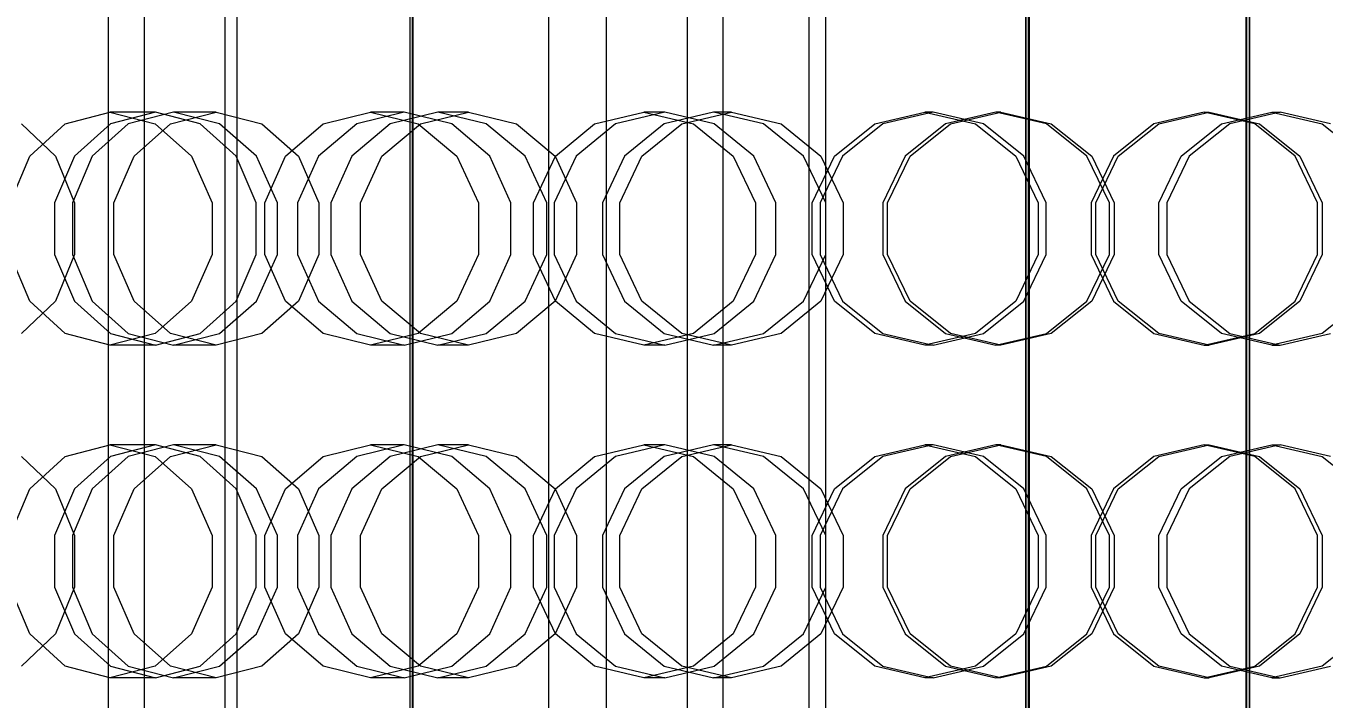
# Model space of a CAD drawing. Header units: millimetres. Extents: x -1970 to 34302, y -65268 to 6837.
# Drawn here: x 25933.8 to 26168.2, y -18034.8 to -17913.4 of the extents above; entities that cross this region are included whole.
import ezdxf

# ---------------------------------------------------------------- set-up
doc = ezdxf.new("R2010")
doc.units = ezdxf.units.MM
for name, color, linetype, lineweight in [('COTAS_P', 1, 'Continuous', 0), ('superior_briquetadora', 7, 'Continuous', 0), ('superior_C02-briq', 7, 'Continuous', 0), ('superior_C05', 7, 'Continuous', 0)]:
    doc.layers.add(name, color=color, linetype=linetype, lineweight=lineweight)
doc.dimstyles.new('R19_100', dxfattribs={"dimtxt": 250, "dimasz": 150, "dimexe": 150, "dimexo": 80, "dimgap": 100, "dimtad": 1, "dimtih": 1, "dimtoh": 1, "dimdsep": 46, "dimcen": 0.09, "dimadec": 0, "dimazin": 0, "dimtfac": 1, "dimtdec": 4, "dimtofl": 0, "dimtmove": 0, "dimatfit": 3, "dimfxl": 1, "dimtolj": 1, "dimtzin": 0, "dimarcsym": 0})

# ---------------------------------------------------------------- blocks, each defined once
blk = doc.blocks.new('*D23')
at = {"layer": 'COTAS_P', "color": 0, "lineweight": -2, "transparency": 16777216}
for p, q in [((25128.19, -17920), (25128.19, -16950)), ((27628.19, -17920), (27628.19, -16950)), ((25278.19, -17100), (27478.19, -17100))]:
    blk.add_line(p, q, dxfattribs=at)
at = {"layer": 'COTAS_P', "color": 0, "transparency": 16777216}
for points in [[(25278.19, -17075), (25278.19, -17125), (25128.19, -17100)], [(27478.19, -17075), (27478.19, -17125), (27628.19, -17100)]]:
    blk.add_solid(points, dxfattribs=at)
at = {"layer": 'Defpoints', "color": 0, "transparency": 16777216}
for p in [(27628.19, -17100), (25128.19, -18000), (27628.19, -18000)]:
    blk.add_point(p, dxfattribs=at)

msp = doc.modelspace()

# ---------------------------------------------------------------- linework, layer by layer
at = {"layer": 'superior_briquetadora'}
for p, q in [((26075.187, -17655), (26075.187, -18305)), ((26078.187, -17655), (26078.187, -18305)), ((25955.187, -17789), (25955.187, -18171)), ((25948.716, -18160), (25948.716, -17800)), ((25969.814, -18160), (25969.814, -17800)), ((25971.907, -17800), (25971.907, -18160)), ((26003.587, -18160), (26003.587, -17800)), ((26003.687, -17800), (26003.687, -18160)), ((26038.608, -18160), (26038.608, -17800)), ((26059.706, -18160), (26059.706, -17800)), ((26114.253, -17800), (26114.253, -18160)), ((26114.348, -17800), (26114.348, -18160)), ((26114.823, -18160), (26114.823, -17800)), ((26114.918, -17800), (26114.918, -18160)), ((26154.1, -18160), (26154.1, -17800)), ((26154.204, -18160), (26154.204, -17800)), ((26154.67, -17800), (26154.67, -18160)), ((26154.774, -18160), (26154.774, -17800)), ((25940.909, -17931.08), (25948.966, -17929)), ((25957.19, -17929), (25948.966, -17929)), ((25948.966, -17929), (25957.12, -17931.08)), ((25957.19, -17929), (25949.085, -17931.08)), ((25960.478, -17929), (25952.286, -17931.08)), ((25965.295, -17931.08), (25957.19, -17929)), ((25959.937, -17931.08), (25968.174, -17929)), ((25968.174, -17929), (25960.478, -17929)), ((25968.761, -17931.08), (25960.478, -17929)), ((25968.174, -17929), (25976.411, -17931.08)), ((25987.497, -17931.08), (25996.042, -17929)), ((26002.106, -17929), (25993.527, -17931.08)), ((26002.106, -17929), (25996.042, -17929)), ((25996.042, -17929), (26004.657, -17931.08)), ((26008.196, -17929), (25999.553, -17931.08)), ((26010.684, -17931.08), (26002.106, -17929)), ((26005.028, -17931.08), (26013.702, -17929)), ((26013.702, -17929), (26008.196, -17929)), ((26016.904, -17931.08), (26008.196, -17929)), ((26013.702, -17929), (26022.377, -17931.08)), ((26036.493, -17931.08), (26045.378, -17929)), ((26049.178, -17929), (26040.272, -17931.08)), ((26049.178, -17929), (26045.378, -17929)), ((26045.378, -17929), (26054.307, -17931.08)), ((26057.967, -17929), (26049.021, -17931.08)), ((26058.084, -17931.08), (26049.178, -17929)), ((26052.225, -17931.08), (26061.19, -17929)), ((26061.19, -17929), (26057.967, -17929)), ((26066.951, -17931.08), (26057.967, -17929)), ((26061.19, -17929), (26070.154, -17931.08)), ((26087.058, -17931.08), (26096.131, -17929)), ((26097.602, -17929), (26088.521, -17931.08)), ((26097.602, -17929), (26096.131, -17929)), ((26096.131, -17929), (26105.222, -17931.08)), ((26106.684, -17931.08), (26097.602, -17929)), ((26108.94, -17929), (26099.843, -17931.08)), ((26100.722, -17931.08), (26109.823, -17929)), ((26109.823, -17929), (26108.94, -17929)), ((26118.046, -17931.08), (26108.94, -17929)), ((26109.823, -17929), (26118.924, -17931.08)), ((26146.55, -17929), (26137.45, -17931.08)), ((26138.327, -17931.08), (26147.433, -17929)), ((26146.55, -17929), (26147.433, -17929)), ((26155.651, -17931.08), (26146.55, -17929)), ((26147.433, -17929), (26156.53, -17931.08)), ((26149.69, -17931.08), (26158.771, -17929)), ((26160.242, -17929), (26151.151, -17931.08)), ((26158.771, -17929), (26160.242, -17929)), ((26158.771, -17929), (26167.852, -17931.08)), ((26169.315, -17931.08), (26160.242, -17929)), ((25933.041, -17931.08), (25939.183, -17936.907)), ((25934.519, -17936.906), (25940.909, -17931.08)), ((25949.085, -17931.08), (25942.586, -17936.907)), ((25952.286, -17931.08), (25945.783, -17936.906)), ((25953.332, -17936.907), (25959.937, -17931.08)), ((25957.12, -17931.08), (25963.728, -17936.906)), ((25971.795, -17936.907), (25965.295, -17931.08)), ((25975.467, -17936.906), (25968.761, -17931.08)), ((25976.411, -17931.08), (25983.016, -17936.907)), ((25980.699, -17936.906), (25987.497, -17931.08)), ((25993.527, -17931.08), (25986.647, -17936.907)), ((25999.553, -17931.08), (25992.67, -17936.906)), ((25998.071, -17936.907), (26005.028, -17931.08)), ((26004.657, -17931.08), (26011.616, -17936.906)), ((26017.564, -17936.907), (26010.684, -17931.08)), ((26023.932, -17936.906), (26016.904, -17931.08)), ((26022.377, -17931.08), (26029.334, -17936.907)), ((26029.402, -17936.906), (26036.493, -17931.08)), ((26040.272, -17931.08), (26033.13, -17936.907)), ((26049.021, -17931.08), (26041.876, -17936.906)), ((26045.036, -17936.907), (26052.225, -17931.08)), ((26054.307, -17931.08), (26061.499, -17936.906)), ((26065.226, -17936.907), (26058.084, -17931.08)), ((26074.182, -17936.906), (26066.951, -17931.08)), ((26070.154, -17931.08), (26077.343, -17936.907)), ((26079.796, -17936.906), (26087.058, -17931.08)), ((26088.521, -17931.08), (26081.239, -17936.907)), ((26099.843, -17931.08), (26092.558, -17936.906)), ((26093.424, -17936.907), (26100.722, -17931.08)), ((26105.222, -17931.08), (26112.523, -17936.906)), ((26113.966, -17936.907), (26106.684, -17931.08)), ((26125.355, -17936.906), (26118.046, -17931.08)), ((26118.924, -17931.08), (26126.222, -17936.907)), ((26137.45, -17931.08), (26130.151, -17936.907)), ((26131.018, -17936.906), (26138.327, -17931.08)), ((26142.407, -17936.907), (26149.69, -17931.08)), ((26151.151, -17931.08), (26143.85, -17936.906)), ((26162.949, -17936.907), (26155.651, -17931.08)), ((26156.53, -17931.08), (26163.815, -17936.906)), ((26167.852, -17931.08), (26175.134, -17936.907)), ((25930.999, -17945.326), (25934.519, -17936.906)), ((25942.586, -17936.907), (25938.979, -17945.327)), ((25939.183, -17936.907), (25942.591, -17945.327)), ((25945.783, -17936.906), (25942.199, -17945.326)), ((25949.666, -17945.327), (25953.332, -17936.907)), ((25963.728, -17936.906), (25967.422, -17945.326)), ((25975.402, -17945.327), (25971.795, -17936.907)), ((25979.214, -17945.326), (25975.467, -17936.906)), ((25976.945, -17945.326), (25980.699, -17936.906)), ((25986.647, -17936.907), (25982.829, -17945.327)), ((25983.016, -17936.907), (25986.682, -17945.327)), ((25992.67, -17936.906), (25988.868, -17945.326)), ((25994.21, -17945.327), (25998.071, -17936.907)), ((26011.616, -17936.906), (26015.498, -17945.326)), ((26021.382, -17945.327), (26017.564, -17936.907)), ((26027.852, -17945.326), (26023.932, -17936.906)), ((26025.479, -17945.326), (26029.402, -17936.906)), ((26033.13, -17936.907), (26029.166, -17945.327)), ((26029.334, -17936.907), (26033.194, -17945.327)), ((26041.876, -17936.906), (26037.92, -17945.326)), ((26041.047, -17945.327), (26045.036, -17936.907)), ((26061.499, -17936.906), (26065.503, -17945.326)), ((26069.19, -17945.327), (26065.226, -17936.907)), ((26078.206, -17945.326), (26074.182, -17936.906)), ((26075.77, -17945.326), (26079.796, -17936.906)), ((26081.239, -17936.907), (26077.197, -17945.327)), ((26077.343, -17936.907), (26081.332, -17945.327)), ((26092.558, -17936.906), (26088.517, -17945.326)), ((26089.374, -17945.327), (26093.424, -17936.907)), ((26112.523, -17936.906), (26116.58, -17945.326)), ((26118.007, -17945.327), (26113.966, -17936.907)), ((26129.415, -17945.326), (26125.355, -17936.906)), ((26130.151, -17936.907), (26126.101, -17945.327)), ((26126.222, -17936.907), (26130.272, -17945.327)), ((26126.958, -17945.326), (26131.018, -17936.906)), ((26138.366, -17945.327), (26142.407, -17936.907)), ((26143.85, -17936.906), (26139.793, -17945.326)), ((26166.999, -17945.327), (26162.949, -17936.907)), ((26163.815, -17936.906), (26167.856, -17945.326)), ((25938.979, -17945.327), (25938.979, -17954.673)), ((25942.199, -17945.326), (25942.199, -17954.674)), ((25942.591, -17945.327), (25942.591, -17954.673)), ((25949.666, -17954.673), (25949.666, -17945.327)), ((25967.422, -17945.326), (25967.422, -17954.674)), ((25975.402, -17954.673), (25975.402, -17945.327)), ((25976.945, -17954.674), (25976.945, -17945.326)), ((25979.214, -17954.674), (25979.214, -17945.326)), ((25982.829, -17945.327), (25982.829, -17954.673)), ((25986.682, -17945.327), (25986.682, -17954.673)), ((25988.868, -17945.326), (25988.868, -17954.674)), ((25994.21, -17954.673), (25994.21, -17945.327)), ((26015.498, -17945.326), (26015.498, -17954.674)), ((26021.382, -17954.673), (26021.382, -17945.327)), ((26025.479, -17954.674), (26025.479, -17945.326)), ((26027.852, -17954.674), (26027.852, -17945.326)), ((26029.166, -17945.327), (26029.166, -17954.673)), ((26033.194, -17945.327), (26033.194, -17954.673)), ((26037.92, -17945.326), (26037.92, -17954.674)), ((26041.047, -17954.673), (26041.047, -17945.327)), ((26065.503, -17945.326), (26065.503, -17954.674)), ((26069.19, -17954.673), (26069.19, -17945.327)), ((26075.77, -17954.674), (26075.77, -17945.326)), ((26077.197, -17945.327), (26077.197, -17954.673)), ((26078.206, -17954.674), (26078.206, -17945.326)), ((26081.332, -17945.327), (26081.332, -17954.673)), ((26088.517, -17945.326), (26088.517, -17954.674)), ((26089.374, -17954.673), (26089.374, -17945.327)), ((26116.58, -17945.326), (26116.58, -17954.674)), ((26118.007, -17954.673), (26118.007, -17945.327)), ((26126.101, -17945.327), (26126.101, -17954.673)), ((26126.958, -17954.674), (26126.958, -17945.326)), ((26129.415, -17954.674), (26129.415, -17945.326)), ((26130.272, -17945.327), (26130.272, -17954.673)), ((26138.366, -17954.673), (26138.366, -17945.327)), ((26139.793, -17945.326), (26139.793, -17954.674)), ((26166.999, -17954.673), (26166.999, -17945.327)), ((26167.856, -17945.326), (26167.856, -17954.674)), ((25934.519, -17963.094), (25930.999, -17954.674)), ((25938.979, -17954.673), (25942.586, -17963.093)), ((25942.591, -17954.673), (25939.183, -17963.093)), ((25942.199, -17954.674), (25945.783, -17963.094)), ((25953.332, -17963.093), (25949.666, -17954.673)), ((25967.422, -17954.674), (25963.728, -17963.094)), ((25971.795, -17963.093), (25975.402, -17954.673)), ((25975.467, -17963.094), (25979.214, -17954.674)), ((25980.699, -17963.094), (25976.945, -17954.674)), ((25982.829, -17954.673), (25986.647, -17963.093)), ((25986.682, -17954.673), (25983.016, -17963.093)), ((25988.868, -17954.674), (25992.67, -17963.094)), ((25998.071, -17963.093), (25994.21, -17954.673)), ((26015.498, -17954.674), (26011.616, -17963.094)), ((26017.564, -17963.093), (26021.382, -17954.673)), ((26023.932, -17963.094), (26027.852, -17954.674)), ((26029.402, -17963.094), (26025.479, -17954.674)), ((26029.166, -17954.673), (26033.13, -17963.093)), ((26033.194, -17954.673), (26029.334, -17963.093)), ((26037.92, -17954.674), (26041.876, -17963.094)), ((26045.036, -17963.093), (26041.047, -17954.673)), ((26065.503, -17954.674), (26061.499, -17963.094)), ((26065.226, -17963.093), (26069.19, -17954.673)), ((26074.182, -17963.094), (26078.206, -17954.674)), ((26079.796, -17963.094), (26075.77, -17954.674)), ((26077.197, -17954.673), (26081.239, -17963.093)), ((26081.332, -17954.673), (26077.343, -17963.093)), ((26088.517, -17954.674), (26092.558, -17963.094)), ((26093.424, -17963.093), (26089.374, -17954.673)), ((26116.58, -17954.674), (26112.523, -17963.094)), ((26113.966, -17963.093), (26118.007, -17954.673)), ((26125.355, -17963.094), (26129.415, -17954.674)), ((26126.101, -17954.673), (26130.151, -17963.093)), ((26130.272, -17954.673), (26126.222, -17963.093)), ((26131.018, -17963.094), (26126.958, -17954.674)), ((26142.407, -17963.093), (26138.366, -17954.673)), ((26139.793, -17954.674), (26143.85, -17963.094)), ((26162.949, -17963.093), (26166.999, -17954.673)), ((26167.856, -17954.674), (26163.815, -17963.094)), ((25939.183, -17963.093), (25933.041, -17968.92)), ((25940.909, -17968.92), (25934.519, -17963.094)), ((25942.586, -17963.093), (25949.085, -17968.92)), ((25945.783, -17963.094), (25952.286, -17968.92)), ((25959.937, -17968.92), (25953.332, -17963.093)), ((25963.728, -17963.094), (25957.12, -17968.92)), ((25965.295, -17968.92), (25971.795, -17963.093)), ((25968.761, -17968.92), (25975.467, -17963.094)), ((25983.016, -17963.093), (25976.411, -17968.92)), ((25987.497, -17968.92), (25980.699, -17963.094)), ((25986.647, -17963.093), (25993.527, -17968.92)), ((25992.67, -17963.094), (25999.553, -17968.92)), ((26005.028, -17968.92), (25998.071, -17963.093)), ((26011.616, -17963.094), (26004.657, -17968.92)), ((26010.684, -17968.92), (26017.564, -17963.093)), ((26016.904, -17968.92), (26023.932, -17963.094)), ((26029.334, -17963.093), (26022.377, -17968.92)), ((26036.493, -17968.92), (26029.402, -17963.094)), ((26033.13, -17963.093), (26040.272, -17968.92)), ((26041.876, -17963.094), (26049.021, -17968.92)), ((26052.225, -17968.92), (26045.036, -17963.093)), ((26061.499, -17963.094), (26054.307, -17968.92)), ((26058.084, -17968.92), (26065.226, -17963.093)), ((26066.951, -17968.92), (26074.182, -17963.094)), ((26077.343, -17963.093), (26070.154, -17968.92)), ((26087.058, -17968.92), (26079.796, -17963.094)), ((26081.239, -17963.093), (26088.521, -17968.92)), ((26092.558, -17963.094), (26099.844, -17968.92)), ((26100.722, -17968.92), (26093.424, -17963.093)), ((26112.523, -17963.094), (26105.222, -17968.92)), ((26106.684, -17968.92), (26113.966, -17963.093)), ((26118.046, -17968.92), (26125.355, -17963.094)), ((26126.222, -17963.093), (26118.924, -17968.92)), ((26130.151, -17963.093), (26137.45, -17968.92)), ((26138.327, -17968.92), (26131.018, -17963.094)), ((26149.69, -17968.92), (26142.407, -17963.093)), ((26143.85, -17963.094), (26151.151, -17968.92)), ((26155.651, -17968.92), (26162.949, -17963.093)), ((26163.815, -17963.094), (26156.53, -17968.92)), ((26175.134, -17963.093), (26167.852, -17968.92)), ((25948.966, -17971), (25940.909, -17968.92)), ((25957.12, -17968.92), (25948.966, -17971)), ((25949.085, -17968.92), (25957.19, -17971)), ((25952.286, -17968.92), (25960.478, -17971)), ((25957.19, -17971), (25965.295, -17968.92)), ((25968.174, -17971), (25959.937, -17968.92)), ((25960.478, -17971), (25968.761, -17968.92)), ((25976.411, -17968.92), (25968.174, -17971)), ((25996.042, -17971), (25987.497, -17968.92)), ((25993.527, -17968.92), (26002.106, -17971)), ((26004.657, -17968.92), (25996.042, -17971)), ((25999.553, -17968.92), (26008.196, -17971)), ((26002.106, -17971), (26010.684, -17968.92)), ((26013.702, -17971), (26005.028, -17968.92)), ((26008.196, -17971), (26016.904, -17968.92)), ((26022.377, -17968.92), (26013.702, -17971)), ((26045.378, -17971), (26036.493, -17968.92)), ((26040.272, -17968.92), (26049.178, -17971)), ((26054.307, -17968.92), (26045.378, -17971)), ((26049.021, -17968.92), (26057.967, -17971)), ((26049.178, -17971), (26058.084, -17968.92)), ((26061.19, -17971), (26052.225, -17968.92)), ((26057.967, -17971), (26066.951, -17968.92)), ((26070.154, -17968.92), (26061.19, -17971)), ((26096.131, -17971), (26087.058, -17968.92)), ((26088.521, -17968.92), (26097.602, -17971)), ((26105.222, -17968.92), (26096.131, -17971)), ((26097.602, -17971), (26106.684, -17968.92)), ((26099.844, -17968.92), (26108.94, -17971)), ((26109.823, -17971), (26100.722, -17968.92)), ((26108.94, -17971), (26118.046, -17968.92)), ((26118.924, -17968.92), (26109.823, -17971)), ((26137.45, -17968.92), (26146.55, -17971)), ((26147.433, -17971), (26138.327, -17968.92)), ((26146.55, -17971), (26155.651, -17968.92)), ((26156.53, -17968.92), (26147.433, -17971)), ((26158.771, -17971), (26149.69, -17968.92)), ((26151.151, -17968.92), (26160.242, -17971)), ((26167.852, -17968.92), (26158.771, -17971)), ((26160.242, -17971), (26169.315, -17968.92)), ((25957.19, -17971), (25948.966, -17971)), ((25968.174, -17971), (25960.478, -17971)), ((26002.106, -17971), (25996.042, -17971)), ((26013.702, -17971), (26008.196, -17971)), ((26049.178, -17971), (26045.378, -17971)), ((26061.19, -17971), (26057.967, -17971)), ((26097.602, -17971), (26096.131, -17971)), ((26109.823, -17971), (26108.94, -17971)), ((26146.55, -17971), (26147.433, -17971)), ((26158.771, -17971), (26160.242, -17971)), ((25940.909, -17991.08), (25948.966, -17989)), ((25957.19, -17989), (25948.966, -17989)), ((25948.966, -17989), (25957.12, -17991.08)), ((25957.19, -17989), (25949.085, -17991.08)), ((25960.478, -17989), (25952.286, -17991.08)), ((25965.295, -17991.08), (25957.19, -17989)), ((25959.937, -17991.08), (25968.174, -17989)), ((25968.174, -17989), (25960.478, -17989)), ((25968.761, -17991.08), (25960.478, -17989)), ((25968.174, -17989), (25976.411, -17991.08)), ((25987.497, -17991.08), (25996.042, -17989)), ((26002.106, -17989), (25993.527, -17991.08)), ((26002.106, -17989), (25996.042, -17989)), ((25996.042, -17989), (26004.657, -17991.08)), ((26008.196, -17989), (25999.553, -17991.08)), ((26010.684, -17991.08), (26002.106, -17989)), ((26005.028, -17991.08), (26013.702, -17989)), ((26013.702, -17989), (26008.196, -17989)), ((26016.904, -17991.08), (26008.196, -17989)), ((26013.702, -17989), (26022.377, -17991.08)), ((26036.493, -17991.08), (26045.378, -17989)), ((26049.178, -17989), (26040.272, -17991.08)), ((26049.178, -17989), (26045.378, -17989)), ((26045.378, -17989), (26054.307, -17991.08)), ((26057.967, -17989), (26049.021, -17991.08)), ((26058.084, -17991.08), (26049.178, -17989)), ((26052.225, -17991.08), (26061.19, -17989)), ((26061.19, -17989), (26057.967, -17989)), ((26066.951, -17991.08), (26057.967, -17989)), ((26061.19, -17989), (26070.154, -17991.08)), ((26087.058, -17991.08), (26096.131, -17989)), ((26097.602, -17989), (26088.521, -17991.08)), ((26097.602, -17989), (26096.131, -17989)), ((26096.131, -17989), (26105.222, -17991.08)), ((26106.684, -17991.08), (26097.602, -17989)), ((26108.94, -17989), (26099.843, -17991.08)), ((26100.722, -17991.08), (26109.823, -17989)), ((26109.823, -17989), (26108.94, -17989)), ((26118.046, -17991.08), (26108.94, -17989)), ((26109.823, -17989), (26118.924, -17991.08)), ((26146.55, -17989), (26137.45, -17991.08)), ((26138.327, -17991.08), (26147.433, -17989)), ((26146.55, -17989), (26147.433, -17989)), ((26155.651, -17991.08), (26146.55, -17989)), ((26147.433, -17989), (26156.53, -17991.08)), ((26149.69, -17991.08), (26158.771, -17989)), ((26160.242, -17989), (26151.151, -17991.08)), ((26158.771, -17989), (26160.242, -17989)), ((26158.771, -17989), (26167.852, -17991.08)), ((26169.315, -17991.08), (26160.242, -17989)), ((25933.041, -17991.08), (25939.183, -17996.907)), ((25934.519, -17996.906), (25940.909, -17991.08)), ((25949.085, -17991.08), (25942.586, -17996.907)), ((25952.286, -17991.08), (25945.783, -17996.906)), ((25953.332, -17996.907), (25959.937, -17991.08)), ((25957.12, -17991.08), (25963.728, -17996.906)), ((25971.795, -17996.907), (25965.295, -17991.08)), ((25975.467, -17996.906), (25968.761, -17991.08)), ((25976.411, -17991.08), (25983.016, -17996.907)), ((25980.699, -17996.906), (25987.497, -17991.08)), ((25993.527, -17991.08), (25986.647, -17996.907)), ((25999.553, -17991.08), (25992.67, -17996.906)), ((25998.071, -17996.907), (26005.028, -17991.08)), ((26004.657, -17991.08), (26011.616, -17996.906)), ((26017.564, -17996.907), (26010.684, -17991.08)), ((26023.932, -17996.906), (26016.904, -17991.08)), ((26022.377, -17991.08), (26029.334, -17996.907)), ((26029.402, -17996.906), (26036.493, -17991.08)), ((26040.272, -17991.08), (26033.13, -17996.907)), ((26049.021, -17991.08), (26041.876, -17996.906)), ((26045.036, -17996.907), (26052.225, -17991.08)), ((26054.307, -17991.08), (26061.499, -17996.906)), ((26065.226, -17996.907), (26058.084, -17991.08)), ((26074.182, -17996.906), (26066.951, -17991.08)), ((26070.154, -17991.08), (26077.343, -17996.907)), ((26079.796, -17996.906), (26087.058, -17991.08)), ((26088.521, -17991.08), (26081.239, -17996.907)), ((26099.843, -17991.08), (26092.558, -17996.906)), ((26093.424, -17996.907), (26100.722, -17991.08)), ((26105.222, -17991.08), (26112.523, -17996.906)), ((26113.966, -17996.907), (26106.684, -17991.08)), ((26125.355, -17996.906), (26118.046, -17991.08)), ((26118.924, -17991.08), (26126.222, -17996.907)), ((26137.45, -17991.08), (26130.151, -17996.907)), ((26131.018, -17996.906), (26138.327, -17991.08)), ((26142.407, -17996.907), (26149.69, -17991.08)), ((26151.151, -17991.08), (26143.85, -17996.906)), ((26162.949, -17996.907), (26155.651, -17991.08)), ((26156.53, -17991.08), (26163.815, -17996.906)), ((26167.852, -17991.08), (26175.134, -17996.907)), ((25930.999, -18005.326), (25934.519, -17996.906)), ((25942.586, -17996.907), (25938.979, -18005.327)), ((25939.183, -17996.907), (25942.591, -18005.327)), ((25945.783, -17996.906), (25942.199, -18005.326)), ((25949.666, -18005.327), (25953.332, -17996.907)), ((25963.728, -17996.906), (25967.422, -18005.326)), ((25975.402, -18005.327), (25971.795, -17996.907)), ((25979.214, -18005.326), (25975.467, -17996.906)), ((25976.945, -18005.326), (25980.699, -17996.906)), ((25986.647, -17996.907), (25982.829, -18005.327)), ((25983.016, -17996.907), (25986.682, -18005.327)), ((25992.67, -17996.906), (25988.868, -18005.326)), ((25994.21, -18005.327), (25998.071, -17996.907)), ((26011.616, -17996.906), (26015.498, -18005.326)), ((26021.382, -18005.327), (26017.564, -17996.907)), ((26027.852, -18005.326), (26023.932, -17996.906)), ((26025.479, -18005.326), (26029.402, -17996.906)), ((26033.13, -17996.907), (26029.166, -18005.327)), ((26029.334, -17996.907), (26033.194, -18005.327)), ((26041.876, -17996.906), (26037.92, -18005.326)), ((26041.047, -18005.327), (26045.036, -17996.907)), ((26061.499, -17996.906), (26065.503, -18005.326)), ((26069.19, -18005.327), (26065.226, -17996.907)), ((26078.206, -18005.326), (26074.182, -17996.906)), ((26075.77, -18005.326), (26079.796, -17996.906)), ((26081.239, -17996.907), (26077.197, -18005.327)), ((26077.343, -17996.907), (26081.332, -18005.327)), ((26092.558, -17996.906), (26088.517, -18005.326)), ((26089.374, -18005.327), (26093.424, -17996.907)), ((26112.523, -17996.906), (26116.58, -18005.326)), ((26118.007, -18005.327), (26113.966, -17996.907)), ((26129.415, -18005.326), (26125.355, -17996.906)), ((26130.151, -17996.907), (26126.101, -18005.327)), ((26126.222, -17996.907), (26130.272, -18005.327)), ((26126.958, -18005.326), (26131.018, -17996.906)), ((26138.366, -18005.327), (26142.407, -17996.907)), ((26143.85, -17996.906), (26139.793, -18005.326)), ((26166.999, -18005.327), (26162.949, -17996.907)), ((26163.815, -17996.906), (26167.856, -18005.326)), ((25938.979, -18005.327), (25938.979, -18014.673)), ((25942.199, -18005.326), (25942.199, -18014.674)), ((25942.591, -18005.327), (25942.591, -18014.673)), ((25949.666, -18014.673), (25949.666, -18005.327)), ((25967.422, -18005.326), (25967.422, -18014.674)), ((25975.402, -18014.673), (25975.402, -18005.327)), ((25976.945, -18014.674), (25976.945, -18005.326)), ((25979.214, -18014.674), (25979.214, -18005.326)), ((25982.829, -18005.327), (25982.829, -18014.673)), ((25986.682, -18005.327), (25986.682, -18014.673)), ((25988.868, -18005.326), (25988.868, -18014.674)), ((25994.21, -18014.673), (25994.21, -18005.327)), ((26015.498, -18005.326), (26015.498, -18014.674)), ((26021.382, -18014.673), (26021.382, -18005.327)), ((26025.479, -18014.674), (26025.479, -18005.326)), ((26027.852, -18014.674), (26027.852, -18005.326)), ((26029.166, -18005.327), (26029.166, -18014.673)), ((26033.194, -18005.327), (26033.194, -18014.673)), ((26037.92, -18005.326), (26037.92, -18014.674)), ((26041.047, -18014.673), (26041.047, -18005.327)), ((26065.503, -18005.326), (26065.503, -18014.674)), ((26069.19, -18014.673), (26069.19, -18005.327)), ((26075.77, -18014.674), (26075.77, -18005.326)), ((26077.197, -18005.327), (26077.197, -18014.673)), ((26078.206, -18014.674), (26078.206, -18005.326)), ((26081.332, -18005.327), (26081.332, -18014.673)), ((26088.517, -18005.326), (26088.517, -18014.674)), ((26089.374, -18014.673), (26089.374, -18005.327)), ((26116.58, -18005.326), (26116.58, -18014.674)), ((26118.007, -18014.673), (26118.007, -18005.327)), ((26126.101, -18005.327), (26126.101, -18014.673)), ((26126.958, -18014.674), (26126.958, -18005.326)), ((26129.415, -18014.674), (26129.415, -18005.326)), ((26130.272, -18005.327), (26130.272, -18014.673)), ((26138.366, -18014.673), (26138.366, -18005.327)), ((26139.793, -18005.326), (26139.793, -18014.674)), ((26166.999, -18014.673), (26166.999, -18005.327)), ((26167.856, -18005.326), (26167.856, -18014.674)), ((25934.519, -18023.094), (25930.999, -18014.674)), ((25938.979, -18014.673), (25942.586, -18023.093)), ((25942.591, -18014.673), (25939.183, -18023.093)), ((25942.199, -18014.674), (25945.783, -18023.094)), ((25953.332, -18023.093), (25949.666, -18014.673)), ((25967.422, -18014.674), (25963.728, -18023.094)), ((25971.795, -18023.093), (25975.402, -18014.673)), ((25975.467, -18023.094), (25979.214, -18014.674)), ((25980.699, -18023.094), (25976.945, -18014.674)), ((25982.829, -18014.673), (25986.647, -18023.093)), ((25986.682, -18014.673), (25983.016, -18023.093)), ((25988.868, -18014.674), (25992.67, -18023.094)), ((25998.071, -18023.093), (25994.21, -18014.673)), ((26015.498, -18014.674), (26011.616, -18023.094)), ((26017.564, -18023.093), (26021.382, -18014.673)), ((26023.932, -18023.094), (26027.852, -18014.674)), ((26029.402, -18023.094), (26025.479, -18014.674)), ((26029.166, -18014.673), (26033.13, -18023.093)), ((26033.194, -18014.673), (26029.334, -18023.093)), ((26037.92, -18014.674), (26041.876, -18023.094)), ((26045.036, -18023.093), (26041.047, -18014.673)), ((26065.503, -18014.674), (26061.499, -18023.094)), ((26065.226, -18023.093), (26069.19, -18014.673)), ((26074.182, -18023.094), (26078.206, -18014.674)), ((26079.796, -18023.094), (26075.77, -18014.674)), ((26077.197, -18014.673), (26081.239, -18023.093)), ((26081.332, -18014.673), (26077.343, -18023.093)), ((26088.517, -18014.674), (26092.558, -18023.094)), ((26093.424, -18023.093), (26089.374, -18014.673)), ((26116.58, -18014.674), (26112.523, -18023.094)), ((26113.966, -18023.093), (26118.007, -18014.673)), ((26125.355, -18023.094), (26129.415, -18014.674)), ((26126.101, -18014.673), (26130.151, -18023.093)), ((26130.272, -18014.673), (26126.222, -18023.093)), ((26131.018, -18023.094), (26126.958, -18014.674)), ((26142.407, -18023.093), (26138.366, -18014.673)), ((26139.793, -18014.674), (26143.85, -18023.094)), ((26162.949, -18023.093), (26166.999, -18014.673)), ((26167.856, -18014.674), (26163.815, -18023.094)), ((25939.183, -18023.093), (25933.041, -18028.92)), ((25940.909, -18028.92), (25934.519, -18023.094)), ((25942.586, -18023.093), (25949.085, -18028.92)), ((25945.783, -18023.094), (25952.286, -18028.92)), ((25959.937, -18028.92), (25953.332, -18023.093)), ((25963.728, -18023.094), (25957.12, -18028.92)), ((25965.295, -18028.92), (25971.795, -18023.093)), ((25968.761, -18028.92), (25975.467, -18023.094)), ((25983.016, -18023.093), (25976.411, -18028.92)), ((25987.497, -18028.92), (25980.699, -18023.094)), ((25986.647, -18023.093), (25993.527, -18028.92)), ((25992.67, -18023.094), (25999.553, -18028.92)), ((26005.028, -18028.92), (25998.071, -18023.093)), ((26011.616, -18023.094), (26004.657, -18028.92)), ((26010.684, -18028.92), (26017.564, -18023.093)), ((26016.904, -18028.92), (26023.932, -18023.094)), ((26029.334, -18023.093), (26022.377, -18028.92)), ((26036.493, -18028.92), (26029.402, -18023.094)), ((26033.13, -18023.093), (26040.272, -18028.92)), ((26041.876, -18023.094), (26049.021, -18028.92)), ((26052.225, -18028.92), (26045.036, -18023.093)), ((26061.499, -18023.094), (26054.307, -18028.92)), ((26058.084, -18028.92), (26065.226, -18023.093)), ((26066.951, -18028.92), (26074.182, -18023.094)), ((26077.343, -18023.093), (26070.154, -18028.92)), ((26087.058, -18028.92), (26079.796, -18023.094)), ((26081.239, -18023.093), (26088.521, -18028.92)), ((26092.558, -18023.094), (26099.844, -18028.92)), ((26100.722, -18028.92), (26093.424, -18023.093)), ((26112.523, -18023.094), (26105.222, -18028.92)), ((26106.684, -18028.92), (26113.966, -18023.093)), ((26118.046, -18028.92), (26125.355, -18023.094)), ((26126.222, -18023.093), (26118.924, -18028.92)), ((26130.151, -18023.093), (26137.45, -18028.92)), ((26138.327, -18028.92), (26131.018, -18023.094)), ((26149.69, -18028.92), (26142.407, -18023.093)), ((26143.85, -18023.094), (26151.151, -18028.92)), ((26155.651, -18028.92), (26162.949, -18023.093)), ((26163.815, -18023.094), (26156.53, -18028.92)), ((26175.134, -18023.093), (26167.852, -18028.92)), ((25948.966, -18031), (25940.909, -18028.92)), ((25957.12, -18028.92), (25948.966, -18031)), ((25949.085, -18028.92), (25957.19, -18031)), ((25952.286, -18028.92), (25960.478, -18031)), ((25957.19, -18031), (25965.295, -18028.92)), ((25968.174, -18031), (25959.937, -18028.92)), ((25960.478, -18031), (25968.761, -18028.92)), ((25976.411, -18028.92), (25968.174, -18031)), ((25996.042, -18031), (25987.497, -18028.92)), ((25993.527, -18028.92), (26002.106, -18031)), ((26004.657, -18028.92), (25996.042, -18031)), ((25999.553, -18028.92), (26008.196, -18031)), ((26002.106, -18031), (26010.684, -18028.92)), ((26013.702, -18031), (26005.028, -18028.92)), ((26008.196, -18031), (26016.904, -18028.92)), ((26022.377, -18028.92), (26013.702, -18031)), ((26045.378, -18031), (26036.493, -18028.92)), ((26040.272, -18028.92), (26049.178, -18031)), ((26054.307, -18028.92), (26045.378, -18031)), ((26049.021, -18028.92), (26057.967, -18031)), ((26049.178, -18031), (26058.084, -18028.92)), ((26061.19, -18031), (26052.225, -18028.92)), ((26057.967, -18031), (26066.951, -18028.92)), ((26070.154, -18028.92), (26061.19, -18031)), ((26096.131, -18031), (26087.058, -18028.92)), ((26088.521, -18028.92), (26097.602, -18031)), ((26105.222, -18028.92), (26096.131, -18031)), ((26097.602, -18031), (26106.684, -18028.92)), ((26099.844, -18028.92), (26108.94, -18031)), ((26109.823, -18031), (26100.722, -18028.92)), ((26108.94, -18031), (26118.046, -18028.92)), ((26118.924, -18028.92), (26109.823, -18031)), ((26137.45, -18028.92), (26146.55, -18031)), ((26147.433, -18031), (26138.327, -18028.92)), ((26146.55, -18031), (26155.651, -18028.92)), ((26156.53, -18028.92), (26147.433, -18031)), ((26158.771, -18031), (26149.69, -18028.92)), ((26151.151, -18028.92), (26160.242, -18031)), ((26167.852, -18028.92), (26158.771, -18031)), ((26160.242, -18031), (26169.315, -18028.92)), ((25957.19, -18031), (25948.966, -18031)), ((25968.174, -18031), (25960.478, -18031)), ((26002.106, -18031), (25996.042, -18031)), ((26013.702, -18031), (26008.196, -18031)), ((26049.178, -18031), (26045.378, -18031)), ((26061.19, -18031), (26057.967, -18031)), ((26097.602, -18031), (26096.131, -18031)), ((26109.823, -18031), (26108.94, -18031)), ((26146.55, -18031), (26147.433, -18031)), ((26158.771, -18031), (26160.242, -18031))]:
    msp.add_line(p, q, dxfattribs=at)
at = {"layer": 'superior_C02-briq'}
msp.add_line((26028.187, -17680), (26028.187, -18280), dxfattribs=at)
at = {"layer": 'superior_C05'}
for p, q in [((26003.187, -18300), (26003.187, -17700)), ((26053.187, -17700), (26053.187, -18300)), ((26003.187, -18250), (26003.187, -17750)), ((26053.187, -17750), (26053.187, -18250))]:
    msp.add_line(p, q, dxfattribs=at)

# ---------------------------------------------------------------- dimensions: what is measured, and where the dimension line sits
at = {"layer": 'COTAS_P'}
dim = msp.add_aligned_dim(p1=(25128.187, -18000), p2=(27628.187, -18000), distance=900, text='<> P', dimstyle='R19_100', dxfattribs=at)
dim.commit()
dim.dimension.update_dxf_attribs({"geometry": '*D23', "text_midpoint": (26378.187, -17100)})

doc.saveas('drawing.dxf')
